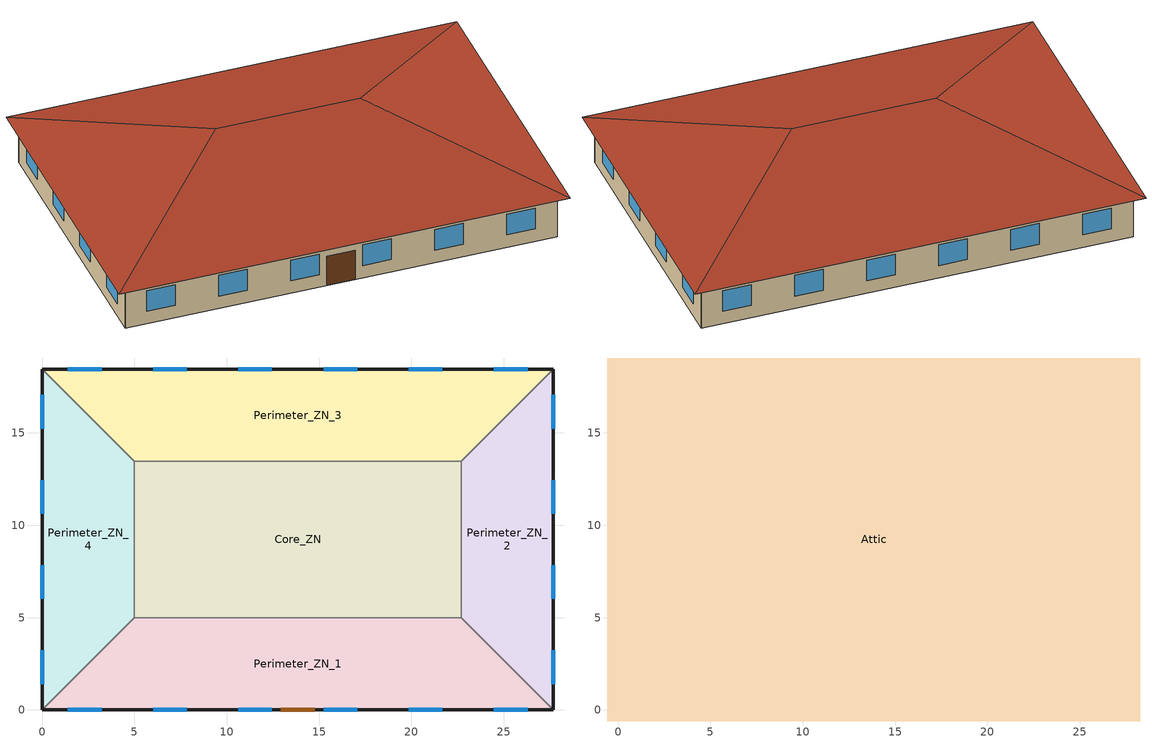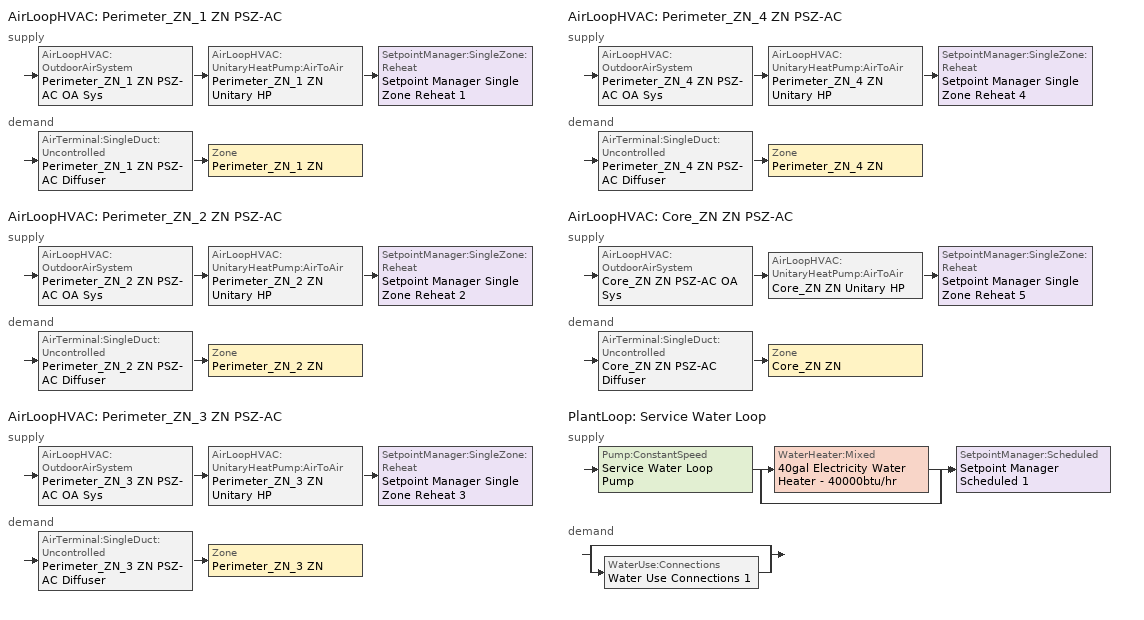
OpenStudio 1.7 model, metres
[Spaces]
Perimeter_ZN_1
 floor ground: 22.69,5 27.69,0 0,0 5,5 z0
 wall outside: 0,0 27.69,0 z0:3.05
 wall to Perimeter_ZN_4: 5,5 0,0 z0:3.05
 wall to Core_ZN: 22.69,5 5,5 z0:3.05
 wall to Perimeter_ZN_2: 27.69,0 22.69,5 z0:3.05
 window: 1.39,0 3.22,0 / 19.85,0 21.68,0 / 15.24,0 17.07,0 / 6.01,0 7.84,0 / 10.62,0 12.45,0 / 24.47,0 26.3,0 z0.9:2.42
 door: 12.93,0 14.76,0 z0:2.13
Perimeter_ZN_2
 floor ground: 27.69,18.46 27.69,0 22.69,5 22.69,13.46 z0
 wall outside: 27.69,0 27.69,18.46 z0:3.05
 wall to Perimeter_ZN_3: 27.69,18.46 22.69,13.46 z0:3.05
 wall to Core_ZN: 22.69,13.46 22.69,5 z0:3.05
 window: 27.69,1.39 27.69,3.22 / 27.69,10.62 27.69,12.45 / 27.69,15.24 27.69,17.07 / 27.69,6.01 27.69,7.84 z0.9:2.42
Perimeter_ZN_3
 floor ground: 27.69,18.46 22.69,13.46 5,13.46 0,18.46 z0
 wall outside: 27.69,18.46 0,18.46 z0:3.05
 wall to Core_ZN: 5,13.46 22.69,13.46 z0:3.05
 wall to Perimeter_ZN_4: 0,18.46 5,13.46 z0:3.05
 window: 21.68,18.46 19.85,18.46 / 7.84,18.46 6.01,18.46 / 17.07,18.46 15.24,18.46 / 12.45,18.46 10.62,18.46 / 26.3,18.46 24.47,18.46 / 3.22,18.46 1.39,18.46 z0.9:2.42
Perimeter_ZN_4
 floor ground: 0,18.46 5,13.46 5,5 0,0 z0
 wall outside: 0,18.46 0,0 z0:3.05
 wall to Core_ZN: 5,5 5,13.46 z0:3.05
 window: 0,3.22 0,1.39 / 0,12.45 0,10.62 / 0,7.84 0,6.01 / 0,17.07 0,15.24 z0.9:2.42
Core_ZN
 floor ground: 22.69,13.46 22.69,5 5,5 5,13.46 z0
Attic
 floor outside: 28.29,19.06 27.69,18.46 0,18.46 -0.6,19.06 z3.05; -0.6,19.06 0,18.46 0,0 -0.6,-0.6 z3.05; 28.29,19.06 28.29,-0.6 27.69,0 27.69,18.46 z3.05; 27.69,0 28.29,-0.6 -0.6,-0.6 0,0 z3.05
 floor to Perimeter_ZN_4: 0,18.46 5,13.46 5,5 0,0 z3.05
 floor to Perimeter_ZN_1: 22.69,5 27.69,0 0,0 5,5 z3.05
 floor to Perimeter_ZN_2: 27.69,18.46 27.69,0 22.69,5 22.69,13.46 z3.05
 floor to Core_ZN: 22.69,13.46 22.69,5 5,5 5,13.46 z3.05
 floor to Perimeter_ZN_3: 27.69,18.46 22.69,13.46 5,13.46 0,18.46 z3.05
 roof outside: 18.46,9.23,6.33 28.29,-0.6,3.05 28.29,19.06,3.05; 18.46,9.23,6.33 28.29,19.06,3.05 -0.6,19.06,3.05 9.23,9.23,6.33; 9.23,9.23,6.33 -0.6,-0.6,3.05 28.29,-0.6,3.05 18.46,9.23,6.33; 9.23,9.23,6.33 -0.6,19.06,3.05 -0.6,-0.6,3.05
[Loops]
AirLoopHVAC 'Perimeter_ZN_1 ZN PSZ-AC'
 supply: AirLoopHVAC:OutdoorAirSystem 'Perimeter_ZN_1 ZN PSZ-AC OA Sys' > AirLoopHVAC:UnitaryHeatPump:AirToAir 'Perimeter_ZN_1 ZN Unitary HP' > SetpointManager:SingleZone:Reheat 'Setpoint Manager Single Zone Reheat 1'
 demand: AirTerminal:SingleDuct:Uncontrolled 'Perimeter_ZN_1 ZN PSZ-AC Diffuser' > Zone 'Perimeter_ZN_1 ZN'
AirLoopHVAC 'Perimeter_ZN_2 ZN PSZ-AC'
 supply: AirLoopHVAC:OutdoorAirSystem 'Perimeter_ZN_2 ZN PSZ-AC OA Sys' > AirLoopHVAC:UnitaryHeatPump:AirToAir 'Perimeter_ZN_2 ZN Unitary HP' > SetpointManager:SingleZone:Reheat 'Setpoint Manager Single Zone Reheat 2'
 demand: AirTerminal:SingleDuct:Uncontrolled 'Perimeter_ZN_2 ZN PSZ-AC Diffuser' > Zone 'Perimeter_ZN_2 ZN'
AirLoopHVAC 'Perimeter_ZN_3 ZN PSZ-AC'
 supply: AirLoopHVAC:OutdoorAirSystem 'Perimeter_ZN_3 ZN PSZ-AC OA Sys' > AirLoopHVAC:UnitaryHeatPump:AirToAir 'Perimeter_ZN_3 ZN Unitary HP' > SetpointManager:SingleZone:Reheat 'Setpoint Manager Single Zone Reheat 3'
 demand: AirTerminal:SingleDuct:Uncontrolled 'Perimeter_ZN_3 ZN PSZ-AC Diffuser' > Zone 'Perimeter_ZN_3 ZN'
AirLoopHVAC 'Perimeter_ZN_4 ZN PSZ-AC'
 supply: AirLoopHVAC:OutdoorAirSystem 'Perimeter_ZN_4 ZN PSZ-AC OA Sys' > AirLoopHVAC:UnitaryHeatPump:AirToAir 'Perimeter_ZN_4 ZN Unitary HP' > SetpointManager:SingleZone:Reheat 'Setpoint Manager Single Zone Reheat 4'
 demand: AirTerminal:SingleDuct:Uncontrolled 'Perimeter_ZN_4 ZN PSZ-AC Diffuser' > Zone 'Perimeter_ZN_4 ZN'
AirLoopHVAC 'Core_ZN ZN PSZ-AC'
 supply: AirLoopHVAC:OutdoorAirSystem 'Core_ZN ZN PSZ-AC OA Sys' > AirLoopHVAC:UnitaryHeatPump:AirToAir 'Core_ZN ZN Unitary HP' > SetpointManager:SingleZone:Reheat 'Setpoint Manager Single Zone Reheat 5'
 demand: AirTerminal:SingleDuct:Uncontrolled 'Core_ZN ZN PSZ-AC Diffuser' > Zone 'Core_ZN ZN'
PlantLoop 'Service Water Loop'
 supply: Pump:ConstantSpeed 'Service Water Loop Pump' > split
  | WaterHeater:Mixed '40gal Electricity Water Heater - 40000btu/hr'
  | bypass
  join > SetpointManager:Scheduled 'Setpoint Manager Scheduled 1'
 demand: split
  | bypass
  | WaterUse:Connections 'Water Use Connections 1'
[Site]
Houston Bush Intercontinental_TX_USA: Latitude {deg}=30; Longitude {deg}=-95.37; Time Zone {hr}=-6; Elevation {m}=29; Terrain=City
[Building]
Small Office: North Axis {deg}=0; Default Construction Set=90.1-2010 - SmOffice - ASHRAE 169-2006-2A
[Site:GroundTemperature:BuildingSurface]
19.527, 19.502, 19.536, 19.598, 20.002, 21.64, 22.225, 22.375, 21.449, 20.121, 19.802, 19.633
[Site:WaterMainsTemperature]
Calculation Method=Correlation; Annual Average Outdoor Air Temperature {C}=20.3167; Maximum Difference In Monthly Average Outdoor Air Temperatures {deltaC}=17.8
[SizingPeriod:DesignDay] Barometric Pressure {Pa}=100977; Sky Clearness=0; Rain Indicator=0; Snow Indicator=0; Day of Month=21; Daylight Saving Time Indicator=0; Humidity Indicating Type=Wetbulb; Dry-Bulb Temperature Range Modifier Type=DefaultMultipliers
Name | Maximum Dry-Bulb Temperature {C} | Daily Dry-Bulb Temperature Range {deltaC} | Humidity Indicating Conditions at Maximum Dry-Bulb {BasedOnField A3} | Wind Speed {m/s} | Wind Direction {deg} | Month | Day Type | Solar Model Indicator | ASHRAE Taub | ASHRAE Taud
Houston Bush Intercontinental Ann Clg .4% Condns WB=>MDB | 31.7 | 10.1 | 26.7 | 3.5 | 170 | 7 | SummerDesignDay | ASHRAETau | 0.499 | 1.97
Houston Bush Intercontinental Ann Htg 99.6% Condns DB | -1.6 | 0 | -1.6 | 2.8 | 0 | 1 | WinterDesignDay | ASHRAEClearSky
Houston Bush Intercontinental Ann Clg .4% Condns DB=>MWB | 36 | 10.1 | 24.8 | 3.5 | 170 | 7 | SummerDesignDay | ASHRAETau | 0.499 | 1.97
[DefaultConstructionSet]
90.1-2010 - SmOffice - ASHRAE 169-2006-2A: Default Exterior Surface Constructions=Default Surface Constructions 1; Default Interior Surface Constructions=Default Surface Constructions 2; Default Ground Contact Surface Constructions=Default Surface Constructions 3; Default Exterior SubSurface Constructions=Default Sub Surface Constructions 1; Default Interior SubSurface Constructions=Default Sub Surface Constructions 2; Interior Partition Construction=Interior Partition
[DefaultSurfaceConstructions]
Name | Floor Construction | Wall Construction | Roof Ceiling Construction
Default Surface Constructions 1 | ExtSlabCarpet 4in ClimateZone 1-8 | ASHRAE 90.1-2010 ExtWall WoodFrame ClimateZone 1-4 | ASHRAE 90.1-2010 ExtRoof IEAD ClimateZone 2-8
Default Surface Constructions 2 | Interior Floor | Interior Wall | Interior Ceiling
Default Surface Constructions 3 | ExtSlabCarpet 4in ClimateZone 1-8 | ExtSlabCarpet 4in ClimateZone 1-8
[Construction]
ExtSlabCarpet 4in ClimateZone 1-8: MAT-CC05 4 HW CONCRETE, CP02 CARPET PAD
ASHRAE 90.1-2010 ExtWall WoodFrame ClimateZone 1-4: Wood Siding, Wood Frame Wall Insulation R-9.42 IP, 1/2IN Gypsum
ASHRAE 90.1-2010 ExtRoof IEAD ClimateZone 2-8: Roof Membrane, IEAD Roof Insulation R-19.72 IP, Metal Decking
Interior Floor: F16 Acoustic tile, F05 Ceiling air space resistance, M11 100mm lightweight concrete
Interior Wall: G01a 19mm gypsum board, F04 Wall air space resistance, G01a 19mm gypsum board
Interior Ceiling: M11 100mm lightweight concrete, F05 Ceiling air space resistance, F16 Acoustic tile
ASHRAE 90.1-2010 ExtWindow Metal ClimateZone 2: Fixed Window 4.26/0.25/0.16
Exterior Door: F08 Metal surface, I01 25mm insulation board
Interior Window: Clear 3mm
Interior Door; Interior Partition: G05 25mm wood
[Material] Thermal Absorptance=0.9
Name | Roughness | Thickness {m} | Conductivity {W/m-K} | Density {kg/m3} | Specific Heat {J/kg-K} | Solar Absorptance | Visible Absorptance
MAT-CC05 4 HW CONCRETE | Rough | 0.1016 | 1.311 | 2240 | 836.8 | 0.85 | 0.85
Wood Siding | MediumSmooth | 0.01 | 0.11 | 544.62 | 1210 | 0.78 | 0.78
Wood Frame Wall Insulation R-9.42 IP | MediumRough | 0.0812806 | 0.049 | 265 | 836.8 | 0.7 | 0.7
1/2IN Gypsum | Smooth | 0.0127 | 0.16 | 784.9 | 830 | 0.4 | 0.4
Roof Membrane | VeryRough | 0.0095 | 0.16 | 1121.29 | 1460 | 0.7 | 0.7
IEAD Roof Insulation R-19.72 IP | MediumRough | 0.170137 | 0.049 | 265 | 836.8 | 0.7 | 0.7
Metal Decking | MediumSmooth | 0.0015 | 45.006 | 7680 | 418.4 | 0.6 | 0.6
F16 Acoustic tile | MediumSmooth | 0.0191 | 0.06 | 368 | 590 | 0.3 | 0.3
M11 100mm lightweight concrete | MediumRough | 0.1016 | 0.53 | 1280 | 840 | 0.5 | 0.5
G01a 19mm gypsum board | MediumSmooth | 0.019 | 0.16 | 800 | 1090 | 0.4 | 0.4
F08 Metal surface | Smooth | 0.0008 | 45.28 | 7824 | 500 | 0.7 | 0.7
I01 25mm insulation board | MediumRough | 0.0254 | 0.03 | 43 | 1210 | 0.6 | 0.6
G05 25mm wood | MediumSmooth | 0.0254 | 0.15 | 608 | 1630 | 0.5 | 0.5
[Material:NoMass]
CP02 CARPET PAD: Roughness=Smooth; Thermal Resistance {m2-K/W}=0.1; Thermal Absorptance=0.9; Solar Absorptance=0.8; Visible Absorptance=0.8
[Material:AirGap]
Name | Thermal Resistance {m2-K/W}
F05 Ceiling air space resistance | 0.18
F04 Wall air space resistance | 0.15
[DefaultSubSurfaceConstructions]
Name | Fixed Window Construction | Operable Window Construction | Door Construction | Skylight Construction | Tubular Daylight Dome Construction | Tubular Daylight Diffuser Construction
Default Sub Surface Constructions 1 | ASHRAE 90.1-2010 ExtWindow Metal ClimateZone 2 | ASHRAE 90.1-2010 ExtWindow Metal ClimateZone 2 | Exterior Door | ASHRAE 90.1-2010 ExtWindow Metal ClimateZone 2 | Interior Window | Interior Window
Default Sub Surface Constructions 2 | Interior Window | Interior Window | Interior Door
[WindowMaterial:SimpleGlazingSystem]
Fixed Window 4.26/0.25/0.16: U-Factor {W/m2-K}=4.2587; Solar Heat Gain Coefficient=0.25; Visible Transmittance=0.16
[WindowMaterial:Glazing]
Clear 3mm: Optical Data Type=SpectralAverage; Thickness {m}=0.003; Solar Transmittance at Normal Incidence=0.837; Front Side Solar Reflectance at Normal Incidence=0.075; Back Side Solar Reflectance at Normal Incidence=0; Visible Transmittance at Normal Incidence=0.898; Front Side Visible Reflectance at Normal Incidence=0.081; Back Side Visible Reflectance at Normal Incidence=0; Infrared Transmittance at Normal Incidence=0; Front Side Infrared Hemispherical Emissivity=0.84; Back Side Infrared Hemispherical Emissivity=0.84; Conductivity {W/m-K}=0.9; Dirt Correction Factor for Solar and Visible Transmittance=1; Solar Diffusing=No
[Space]
Name | Space Type | Thermal Zone | Part of Total Floor Area
Perimeter_ZN_1 | 90.1-2010 - Office - WholeBuilding - Sm Office | Perimeter_ZN_1 ZN | Yes
Attic | 90.1-2010 - Office - Attic | Attic ZN | No
Perimeter_ZN_2 | 90.1-2010 - Office - WholeBuilding - Sm Office | Perimeter_ZN_2 ZN | Yes
Perimeter_ZN_3 | 90.1-2010 - Office - WholeBuilding - Sm Office | Perimeter_ZN_3 ZN | Yes
Perimeter_ZN_4 | 90.1-2010 - Office - WholeBuilding - Sm Office | Perimeter_ZN_4 ZN | Yes
Core_ZN | 90.1-2010 - Office - WholeBuilding - Sm Office | Core_ZN ZN | Yes
[SpaceType] Standards Building Type=Office
Name | Default Schedule Set | Standards Space Type | Design Specification Outdoor Air Object
90.1-2010 - Office - Attic | 90.1-2010 - Office - Attic Schedule Set | Attic
90.1-2010 - Office - WholeBuilding - Sm Office | 90.1-2010 - Office - WholeBuilding - Sm Office Schedule Set | WholeBuilding - Sm Office | 90.1-2010 - Office - WholeBuilding - Sm Office Ventilation
[DefaultScheduleSet] Infiltration Schedule=OfficeMedium INFIL_SCH_PNNL
Name | Number of People Schedule | People Activity Level Schedule | Lighting Schedule | Electric Equipment Schedule
90.1-2010 - Office - Attic Schedule Set
90.1-2010 - Office - WholeBuilding - Sm Office Schedule Set | OfficeSmall BLDG_OCC_SCH | OfficeSmall ACTIVITY_SCH | OfficeSmall BLDG_LIGHT_SCH | OfficeSmall BLDG_EQUIP_SCH
[SpaceInfiltration:DesignFlowRate] Design Flow Rate Calculation Method=Flow/ExteriorArea; Flow per Exterior Surface Area {m3/s-m2}=0.00056896; Constant Term Coefficient=0; Temperature Term Coefficient=0; Velocity Term Coefficient=0.224; Velocity Squared Term Coefficient=0
Name | Space or SpaceType
90.1-2010 - Office - Attic Infiltration | 90.1-2010 - Office - Attic
90.1-2010 - Office - WholeBuilding - Sm Office Infiltration | 90.1-2010 - Office - WholeBuilding - Sm Office
[ThermostatSetpoint:DualSetpoint]
Name | Heating Setpoint Temperature Schedule | Cooling Setpoint Temperature Schedule
90.1-2010 - Office - Attic Thermostat
90.1-2010 - Office - WholeBuilding - Sm Office Thermostat | OfficeSmall HTGSETP_SCH_NO_OPTIMUM | OfficeSmall CLGSETP_SCH_NO_OPTIMUM
[Lights:Definition]
90.1-2010 - Office - WholeBuilding - Sm Office Lights Definition: Design Level Calculation Method=Watts/Area; Watts per Space Floor Area {W/m2}=9.68752
[Lights]
90.1-2010 - Office - WholeBuilding - Sm Office Lights: Lights Definition=90.1-2010 - Office - WholeBuilding - Sm Office Lights Definition; Space or SpaceType=90.1-2010 - Office - WholeBuilding - Sm Office
[DesignSpecification:OutdoorAir]
90.1-2010 - Office - WholeBuilding - Sm Office Ventilation: Outdoor Air Method=Sum; Outdoor Air Flow per Person {m3/s-person}=0.00235974; Outdoor Air Flow per Floor Area {m3/s-m2}=0.0003048
[People:Definition]
90.1-2010 - Office - WholeBuilding - Sm Office People Definition: Number of People Calculation Method=People/Area; People per Space Floor Area {person/m2}=0; Fraction Radiant=0.3
[People]
90.1-2010 - Office - WholeBuilding - Sm Office People: People Definition=90.1-2010 - Office - WholeBuilding - Sm Office People Definition; Space or SpaceType=90.1-2010 - Office - WholeBuilding - Sm Office
[ElectricEquipment:Definition]
90.1-2010 - Office - WholeBuilding - Sm Office Electric Equipment Definition: Design Level Calculation Method=Watts/Area; Watts per Space Floor Area {W/m2}=6.78126
[ElectricEquipment]
90.1-2010 - Office - WholeBuilding - Sm Office Electric Equipment: Electric Equipment Definition=90.1-2010 - Office - WholeBuilding - Sm Office Electric Equipment Definition; Space or SpaceType=90.1-2010 - Office - WholeBuilding - Sm Office
[ThermalZone] Use Ideal Air Loads=No
Name | Thermostat
Perimeter_ZN_2 ZN; Core_ZN ZN; Perimeter_ZN_1 ZN; Perimeter_ZN_3 ZN; Perimeter_ZN_4 ZN | 90.1-2010 - Office - WholeBuilding - Sm Office Thermostat
Attic ZN | 90.1-2010 - Office - Attic Thermostat
[Sizing:Zone] Zone Cooling Design Supply Air Temperature {C}=14; Zone Heating Design Supply Air Temperature {C}=40; Zone Cooling Design Supply Air Humidity Ratio {kg-H2O/kg-air}=0.0085; Zone Heating Design Supply Air Humidity Ratio {kg-H2O/kg-air}=0.008; Cooling Design Air Flow Method=DesignDay; Heating Design Air Flow Method=DesignDay
Perimeter_ZN_2 ZN; Core_ZN ZN; Perimeter_ZN_1 ZN; Perimeter_ZN_3 ZN; Perimeter_ZN_4 ZN; Attic ZN
[Zone equipment]
Perimeter_ZN_2 ZN: Perimeter_ZN_2 ZN PSZ-AC Diffuser
Core_ZN ZN: Core_ZN ZN PSZ-AC Diffuser
Perimeter_ZN_1 ZN: Perimeter_ZN_1 ZN PSZ-AC Diffuser
Perimeter_ZN_3 ZN: Perimeter_ZN_3 ZN PSZ-AC Diffuser
Perimeter_ZN_4 ZN: Perimeter_ZN_4 ZN PSZ-AC Diffuser
[AirLoopHVAC] Design Supply Air Flow Rate {m3/s}=AutoSize
Perimeter_ZN_1 ZN PSZ-AC; Perimeter_ZN_2 ZN PSZ-AC; Perimeter_ZN_3 ZN PSZ-AC; Perimeter_ZN_4 ZN PSZ-AC; Core_ZN ZN PSZ-AC
[AvailabilityManager:Scheduled] Schedule=OfficeSmall HVACOperationSchd
Availability Manager Scheduled 1; Availability Manager Scheduled 2; Availability Manager Scheduled 3; Availability Manager Scheduled 4; Availability Manager Scheduled 5
[AvailabilityManager:NightCycle] Control Type=CycleOnAny
Availability Manager Night Cycle 1; Availability Manager Night Cycle 2; Availability Manager Night Cycle 3; Availability Manager Night Cycle 4; Availability Manager Night Cycle 5
[Sizing:System] Type of Load to Size On=Sensible; Design Outdoor Air Flow Rate {m3/s}=Autosize; Minimum System Air Flow Ratio=1; Preheat Design Temperature {C}=7; Preheat Design Humidity Ratio {kg-H2O/kg-Air}=0.008; Precool Design Temperature {C}=12.8; Precool Design Humidity Ratio {kg-H2O/kg-Air}=0.008; Central Cooling Design Supply Air Temperature {C}=12.8; Central Heating Design Supply Air Temperature {C}=40; Sizing Option=Coincident; 100% Outdoor Air in Cooling=No; 100% Outdoor Air in Heating=No; Central Cooling Design Supply Air Humidity Ratio {kg-H2O/kg-Air}=0.0085; Central Heating Design Supply Air Humidity Ratio {kg-H2O/kg-Air}=0.008; Cooling Design Air Flow Method=DesignDay; Cooling Design Air Flow Rate {m3/s}=0; Heating Design Air Flow Method=DesignDay; Heating Design Air Flow Rate {m3/s}=0; System Outdoor Air Method=ZoneSum
Perimeter_ZN_1 ZN PSZ-AC; Perimeter_ZN_2 ZN PSZ-AC; Perimeter_ZN_3 ZN PSZ-AC; Perimeter_ZN_4 ZN PSZ-AC; Core_ZN ZN PSZ-AC
[SetpointManager:SingleZone:Reheat] Minimum Supply Air Temperature {C}=12.7778; Maximum Supply Air Temperature {C}=40
Name | Control Zone
Setpoint Manager Single Zone Reheat 1 | Perimeter_ZN_1 ZN
Setpoint Manager Single Zone Reheat 2 | Perimeter_ZN_2 ZN
Setpoint Manager Single Zone Reheat 3 | Perimeter_ZN_3 ZN
Setpoint Manager Single Zone Reheat 4 | Perimeter_ZN_4 ZN
Setpoint Manager Single Zone Reheat 5 | Core_ZN ZN
[Fan:OnOff] Availability Schedule=OfficeSmall HVACOperationSchd; Fan Efficiency=0.55575; Pressure Rise {Pa}=622.722; Maximum Flow Rate {m3/s}=autosize; Motor Efficiency=0.855; Motor In Airstream Fraction=1
Name | Fan Power Ratio Function of Speed Ratio Curve | Fan Efficiency Ratio Function of Speed Ratio Curve
Perimeter_ZN_1 ZN PSZ-AC Fan | Fan On Off Power Curve | Fan On Off Efficiency Curve
Perimeter_ZN_2 ZN PSZ-AC Fan | Fan On Off Power Curve 1 | Fan On Off Efficiency Curve 1
Perimeter_ZN_3 ZN PSZ-AC Fan | Fan On Off Power Curve 2 | Fan On Off Efficiency Curve 2
Perimeter_ZN_4 ZN PSZ-AC Fan | Fan On Off Power Curve 3 | Fan On Off Efficiency Curve 3
Core_ZN ZN PSZ-AC Fan | Fan On Off Power Curve 4 | Fan On Off Efficiency Curve 4
[Coil:Heating:DX:SingleSpeed] Availability Schedule=Always On Discrete; Rated Total Heating Capacity {W}=Autosize; Rated COP {W/W}=3.3; Rated Air Flow Rate {m3/s}=Autosize; Minimum Outdoor Dry-Bulb Temperature for Compressor Operation {C}=-12.2; Maximum Outdoor Dry-Bulb Temperature for Defrost Operation {C}=1.67; Crankcase Heater Capacity {W}=50; Maximum Outdoor Dry-Bulb Temperature for Crankcase Heater Operation {C}=4.4; Defrost Strategy=ReverseCycle; Defrost Control=OnDemand; Defrost Time Period Fraction=0.166667; Resistive Defrost Heater Capacity {W}=2000
Name | Total Heating Capacity Function of Temperature Curve | Total Heating Capacity Function of Flow Fraction Curve | Energy Input Ratio Function of Temperature Curve | Energy Input Ratio Function of Flow Fraction Curve | Part Load Fraction Correlation Curve | Defrost Energy Input Ratio Function of Temperature Curve
Perimeter_ZN_1 ZN PSZ-AC HP Htg Coil | Curve Cubic 1 | Curve Cubic 2 | Curve Cubic 3 | Curve Quadratic 1 | Curve Quadratic 2 | Curve Biquadratic 1
Perimeter_ZN_2 ZN PSZ-AC HP Htg Coil | Curve Cubic 4 | Curve Cubic 5 | Curve Cubic 6 | Curve Quadratic 6 | Curve Quadratic 7 | Curve Biquadratic 4
Perimeter_ZN_3 ZN PSZ-AC HP Htg Coil | Curve Cubic 7 | Curve Cubic 8 | Curve Cubic 9 | Curve Quadratic 11 | Curve Quadratic 12 | Curve Biquadratic 7
Perimeter_ZN_4 ZN PSZ-AC HP Htg Coil | Curve Cubic 10 | Curve Cubic 11 | Curve Cubic 12 | Curve Quadratic 16 | Curve Quadratic 17 | Curve Biquadratic 10
Core_ZN ZN PSZ-AC HP Htg Coil | Curve Cubic 13 | Curve Cubic 14 | Curve Cubic 15 | Curve Quadratic 21 | Curve Quadratic 22 | Curve Biquadratic 13
[Coil:Heating:Gas] Availability Schedule=Always On Discrete; Gas Burner Efficiency=0.8; Nominal Capacity {W}=AutoSize; Parasitic Electric Load {W}=0; Parasitic Gas Load {W}=0
Perimeter_ZN_1 ZN PSZ-AC Gas Backup Htg Coil; Perimeter_ZN_2 ZN PSZ-AC Gas Backup Htg Coil; Perimeter_ZN_3 ZN PSZ-AC Gas Backup Htg Coil; Perimeter_ZN_4 ZN PSZ-AC Gas Backup Htg Coil; Core_ZN ZN PSZ-AC Gas Backup Htg Coil
[Coil:Cooling:DX:SingleSpeed] Availability Schedule=Always On Discrete; Rated Total Cooling Capacity {W}=autosize; Rated Sensible Heat Ratio=autosize; Rated COP {W/W}=3.91157; Rated Air Flow Rate {m3/s}=autosize; Rated Evaporator Fan Power Per Volume Flow Rate {W/(m3/s)}=773.3; Condenser Type=AirCooled; Evaporative Condenser Effectiveness=0; Evaporative Condenser Air Flow Rate {m3/s}=Autosize; Evaporative Condenser Pump Rated Power Consumption {W}=Autosize; Crankcase Heater Capacity {W}=0; Maximum Outdoor Dry-Bulb Temperature for Crankcase Heater Operation {C}=0; Basin Heater Capacity {W/K}=0; Basin Heater Setpoint Temperature {C}=10
Name | Total Cooling Capacity Function of Temperature Curve | Total Cooling Capacity Function of Flow Fraction Curve | Energy Input Ratio Function of Temperature Curve | Energy Input Ratio Function of Flow Fraction Curve | Part Load Fraction Correlation Curve
Perimeter_ZN_1 ZN PSZ-AC 1spd DX HP Clg Coil 17kBtu/hr 13SEER | HPACCoolCapFT 1 | HPACCoolCapFFF 1 | HPACCOOLEIRFT 1 | HPACCOOLEIRFFF 1 | HPACCOOLPLFFPLR 1
Perimeter_ZN_2 ZN PSZ-AC 1spd DX HP Clg Coil 14kBtu/hr 13SEER | HPACCoolCapFT 2 | HPACCoolCapFFF 2 | HPACCOOLEIRFT 2 | HPACCOOLEIRFFF 2 | HPACCOOLPLFFPLR 2
Perimeter_ZN_3 ZN PSZ-AC 1spd DX HP Clg Coil 17kBtu/hr 13SEER | HPACCoolCapFT 3 | HPACCoolCapFFF 3 | HPACCOOLEIRFT 3 | HPACCOOLEIRFFF 3 | HPACCOOLPLFFPLR 3
Perimeter_ZN_4 ZN PSZ-AC 1spd DX HP Clg Coil 15kBtu/hr 13SEER | HPACCoolCapFT 4 | HPACCoolCapFFF 4 | HPACCOOLEIRFT 4 | HPACCOOLEIRFFF 4 | HPACCOOLPLFFPLR 4
Core_ZN ZN PSZ-AC 1spd DX HP Clg Coil 17kBtu/hr 13SEER | HPACCoolCapFT | HPACCoolCapFFF | HPACCOOLEIRFT | HPACCOOLEIRFFF | HPACCOOLPLFFPLR
[Controller:OutdoorAir] Minimum Outdoor Air Flow Rate {m3/s}=Autosize; Maximum Outdoor Air Flow Rate {m3/s}=Autosize; Economizer Control Type=NoEconomizer; Economizer Control Action Type=ModulateFlow; Economizer Maximum Limit Dry-Bulb Temperature {C}=28; Economizer Maximum Limit Enthalpy {J/kg}=64000; Economizer Minimum Limit Dry-Bulb Temperature {C}=-100; Lockout Type=NoLockout; Minimum Limit Type=FixedMinimum; Minimum Outdoor Air Schedule=OfficeSmall MinOA_MotorizedDamper_Sched; High Humidity Control=No; Heat Recovery Bypass Control Type=BypassWhenWithinEconomizerLimits
Name | Controller Mechanical Ventilation
Controller Outdoor Air 1 | Controller Mechanical Ventilation 1
Controller Outdoor Air 2 | Controller Mechanical Ventilation 2
Controller Outdoor Air 3 | Controller Mechanical Ventilation 3
Controller Outdoor Air 4 | Controller Mechanical Ventilation 4
Controller Outdoor Air 5 | Controller Mechanical Ventilation 5
[Controller:MechanicalVentilation] Availability Schedule=Always On Discrete; System Outdoor Air Method=ZoneSum
Controller Mechanical Ventilation 1; Controller Mechanical Ventilation 2; Controller Mechanical Ventilation 3; Controller Mechanical Ventilation 4; Controller Mechanical Ventilation 5
[AirLoopHVAC:OutdoorAirSystem]
Name | Controller
Perimeter_ZN_1 ZN PSZ-AC OA Sys | Controller Outdoor Air 1
Perimeter_ZN_2 ZN PSZ-AC OA Sys | Controller Outdoor Air 2
Perimeter_ZN_3 ZN PSZ-AC OA Sys | Controller Outdoor Air 3
Perimeter_ZN_4 ZN PSZ-AC OA Sys | Controller Outdoor Air 4
Core_ZN ZN PSZ-AC OA Sys | Controller Outdoor Air 5
[AirLoopHVAC:UnitaryHeatPump:AirToAir] Availability Schedule=Always On Discrete; Supply Air Flow Rate During Cooling Operation {m3/s}=Autosize; Supply Air Flow Rate During Heating Operation {m3/s}=Autosize; Maximum Supply Air Temperature from Supplemental Heater {C}=Autosize; Maximum Outdoor Dry-Bulb Temperature for Supplemental Heater Operation {C}=4.44444; Fan Placement=BlowThrough; Supply Air Fan Operating Mode Schedule=OfficeSmall HVACOperationSchd
Name | Controlling Zone or Thermostat Location | Supply Air Fan | Heating Coil | Cooling Coil | Supplemental Heating Coil
Perimeter_ZN_1 ZN Unitary HP | Perimeter_ZN_1 ZN | Perimeter_ZN_1 ZN PSZ-AC Fan | Perimeter_ZN_1 ZN PSZ-AC HP Htg Coil | Perimeter_ZN_1 ZN PSZ-AC 1spd DX HP Clg Coil 17kBtu/hr 13SEER | Perimeter_ZN_1 ZN PSZ-AC Gas Backup Htg Coil
Perimeter_ZN_2 ZN Unitary HP | Perimeter_ZN_2 ZN | Perimeter_ZN_2 ZN PSZ-AC Fan | Perimeter_ZN_2 ZN PSZ-AC HP Htg Coil | Perimeter_ZN_2 ZN PSZ-AC 1spd DX HP Clg Coil 14kBtu/hr 13SEER | Perimeter_ZN_2 ZN PSZ-AC Gas Backup Htg Coil
Perimeter_ZN_3 ZN Unitary HP | Perimeter_ZN_3 ZN | Perimeter_ZN_3 ZN PSZ-AC Fan | Perimeter_ZN_3 ZN PSZ-AC HP Htg Coil | Perimeter_ZN_3 ZN PSZ-AC 1spd DX HP Clg Coil 17kBtu/hr 13SEER | Perimeter_ZN_3 ZN PSZ-AC Gas Backup Htg Coil
Perimeter_ZN_4 ZN Unitary HP | Perimeter_ZN_4 ZN | Perimeter_ZN_4 ZN PSZ-AC Fan | Perimeter_ZN_4 ZN PSZ-AC HP Htg Coil | Perimeter_ZN_4 ZN PSZ-AC 1spd DX HP Clg Coil 15kBtu/hr 13SEER | Perimeter_ZN_4 ZN PSZ-AC Gas Backup Htg Coil
Core_ZN ZN Unitary HP | Core_ZN ZN | Core_ZN ZN PSZ-AC Fan | Core_ZN ZN PSZ-AC HP Htg Coil | Core_ZN ZN PSZ-AC 1spd DX HP Clg Coil 17kBtu/hr 13SEER | Core_ZN ZN PSZ-AC Gas Backup Htg Coil
[AirTerminal:SingleDuct:Uncontrolled] Availability Schedule=Always On Discrete; Maximum Air Flow Rate {m3/s}=AutoSize
Perimeter_ZN_1 ZN PSZ-AC Diffuser; Perimeter_ZN_2 ZN PSZ-AC Diffuser; Perimeter_ZN_3 ZN PSZ-AC Diffuser; Perimeter_ZN_4 ZN PSZ-AC Diffuser; Core_ZN ZN PSZ-AC Diffuser
[PlantLoop]
Service Water Loop: Plant Loop Volume {m3}=Autocalculate
[Sizing:Plant]
Service Water Loop: Loop Type=Heating; Design Loop Exit Temperature {C}=60; Loop Design Temperature Difference {deltaC}=5
[SetpointManager:Scheduled]
Setpoint Manager Scheduled 1: Control Variable=Temperature; Schedule=Hot Water Loop Temp - 140F
[Pump:ConstantSpeed]
Service Water Loop Pump: Rated Flow Rate {m3/s}=autosize; Rated Pump Head {Pa}=0.001; Rated Power Consumption {W}=autosize; Motor Efficiency=0.3; Fraction of Motor Inefficiencies to Fluid Stream=0; Pump Control Type=Intermittent
[WaterHeater:Mixed]
40gal Electricity Water Heater - 40000btu/hr: Tank Volume {m3}=0.151416; Setpoint Temperature Schedule=Hot Water Loop Temp - 140F; Deadband Temperature Difference {deltaC}=2; Maximum Temperature Limit {C}=82.2222; Heater Control Type=Cycle; Heater Maximum Capacity {W}=11722.8; Heater Fuel Type=Electricity; Heater Thermal Efficiency=1; Off Cycle Parasitic Fuel Consumption Rate {W}=571; Off Cycle Parasitic Fuel Type=Electricity; Off Cycle Parasitic Heat Fraction to Tank=0.8; On Cycle Parasitic Fuel Consumption Rate {W}=571; On Cycle Parasitic Fuel Type=Electricity; Ambient Temperature Indicator=Schedule; Ambient Temperature Schedule=Water Heater Ambient Temp Schedule - 70F; Off Cycle Loss Coefficient to Ambient Temperature {W/K}=1.21; On Cycle Loss Coefficient to Ambient Temperature {W/K}=1.21; Use Side Effectiveness=1; Source Side Effectiveness=1; Use Side Design Flow Rate {m3/s}=autosize; Source Side Design Flow Rate {m3/s}=autosize; Indirect Water Heating Recovery Time {hr}=1.5
[WaterUse:Connections]
Water Use Connections 1: Water Use Equipment Name 1=Water Use Equipment 1
[WaterUse:Equipment:Definition]
Water Use Equipment Definition 1: Peak Flow Rate {m3/s}=4.03777e-06; Target Temperature Schedule=Schedule Ruleset 1
[WaterUse:Equipment]
Water Use Equipment 1: Water Use Equipment Definition=Water Use Equipment Definition 1; Flow Rate Fraction Schedule=OfficeSmall BLDG_SWH_SCH
[Exterior:Lights:Definition]
Name | Design Level {W}
Occ Sensing Exterior Lights Def | 896.07
NonDimming Exterior Lights Def | 40.54
[Exterior:Lights] Control Option=AstronomicalClock
Name | Exterior Lights Definition | Schedule
Occ Sensing Exterior Lights Def | Occ Sensing Exterior Lights Def | Occ Sensing Exterior Lights Sch
NonDimming Exterior Lights Def | NonDimming Exterior Lights Def | NonDimming Exterior Lights Sch
[Schedule:Ruleset]
Name | Default Day Schedule | Summer Design Day Schedule | Winter Design Day Schedule
OfficeMedium INFIL_SCH_PNNL | OfficeMedium INFIL_SCH_PNNL Default | OfficeMedium INFIL_SCH_PNNL Summer Design Day | OfficeMedium INFIL_SCH_PNNL Winter Design Day
OfficeSmall BLDG_LIGHT_SCH | OfficeSmall BLDG_LIGHT_SCH Default | OfficeSmall BLDG_LIGHT_SCH Summer Design Day | OfficeSmall BLDG_LIGHT_SCH Winter Design Day
OfficeSmall BLDG_OCC_SCH | OfficeSmall BLDG_OCC_SCH Default | OfficeSmall BLDG_OCC_SCH Summer Design Day | OfficeSmall BLDG_OCC_SCH Winter Design Day
OfficeSmall ACTIVITY_SCH | OfficeSmall ACTIVITY_SCH Default | OfficeSmall ACTIVITY_SCH Summer Design Day | OfficeSmall ACTIVITY_SCH Winter Design Day
OfficeSmall BLDG_EQUIP_SCH | OfficeSmall BLDG_EQUIP_SCH Default | OfficeSmall BLDG_EQUIP_SCH Summer Design Day | OfficeSmall BLDG_EQUIP_SCH Winter Design Day
OfficeSmall HTGSETP_SCH_NO_OPTIMUM | OfficeSmall HTGSETP_SCH_NO_OPTIMUM Default | OfficeSmall HTGSETP_SCH_NO_OPTIMUM Summer Design Day | OfficeSmall HTGSETP_SCH_NO_OPTIMUM Winter Design Day
OfficeSmall CLGSETP_SCH_NO_OPTIMUM | OfficeSmall CLGSETP_SCH_NO_OPTIMUM Default | OfficeSmall CLGSETP_SCH_NO_OPTIMUM Summer Design Day | OfficeSmall CLGSETP_SCH_NO_OPTIMUM Winter Design Day
OfficeSmall HVACOperationSchd | OfficeSmall HVACOperationSchd Default | OfficeSmall HVACOperationSchd Summer Design Day | OfficeSmall HVACOperationSchd Winter Design Day
OfficeSmall MinOA_MotorizedDamper_Sched | OfficeSmall MinOA_MotorizedDamper_Sched Default | OfficeSmall MinOA_MotorizedDamper_Sched Summer Design Day | OfficeSmall MinOA_MotorizedDamper_Sched Winter Design Day
Hot Water Loop Temp - 140F | Hot Water Loop Temp - 140F Default
Water Heater Ambient Temp Schedule - 70F | Water Heater Ambient Temp Schedule - 70F Default
Schedule Ruleset 1 | Schedule Day 19
OfficeSmall BLDG_SWH_SCH | OfficeSmall BLDG_SWH_SCH Default | OfficeSmall BLDG_SWH_SCH Summer Design Day | OfficeSmall BLDG_SWH_SCH Winter Design Day
Occ Sensing Exterior Lights Sch | Occ Sensing Exterior Lights Default Sch
NonDimming Exterior Lights Sch | NonDimming Exterior Lights Default Sch
[Schedule:Day]
OfficeMedium INFIL_SCH_PNNL Default; OfficeSmall BLDG_LIGHT_SCH Summer Design Day; OfficeSmall BLDG_OCC_SCH Summer Design Day; OfficeSmall BLDG_EQUIP_SCH Summer Design Day: 24, 0, 1
OfficeMedium INFIL_SCH_PNNL Summer Design Day; OfficeMedium INFIL_SCH_PNNL Summer Design Day 1: 6, 0, 1, 22, 0, 0.25, 24, 0, 1
OfficeMedium INFIL_SCH_PNNL Winter Design Day; OfficeMedium INFIL_SCH_PNNL Summer Design Day 2: 6, 0, 1, 18, 0, 0.25, 24, 0, 1
OfficeSmall BLDG_LIGHT_SCH Default; OfficeSmall BLDG_LIGHT_SCH Winter Design Day; OfficeSmall BLDG_OCC_SCH Default; OfficeSmall BLDG_OCC_SCH Winter Design Day; OfficeSmall BLDG_EQUIP_SCH Default; OfficeSmall BLDG_EQUIP_SCH Winter Design Day; OfficeSmall HTGSETP_SCH_NO_OPTIMUM Default; OfficeSmall CLGSETP_SCH_NO_OPTIMUM Default; OfficeSmall HVACOperationSchd Default; OfficeSmall HVACOperationSchd Winter Design Day; OfficeSmall MinOA_MotorizedDamper_Sched Default; OfficeSmall MinOA_MotorizedDamper_Sched Winter Design Day; OfficeSmall BLDG_SWH_SCH Default: 24, 0, 0
OfficeSmall BLDG_LIGHT_SCH Summer Design Day 1: 5, 0, 0.18, 7, 0, 0.23, 8, 0, 0.42, 12, 0, 0.9, 13, 0, 0.8, 17, 0, 0.9, 18, 0, 0.61, 20, 0, 0.42, 22, 0, 0.32, 23, 0, 0.23, 24, 0, 0.18
OfficeSmall BLDG_OCC_SCH Summer Design Day 1: 6, 0, 0, 7, 0, 0.11, 8, 0, 0.21, 12, 0, 1, 13, 0, 0.53, 17, 0, 1, 18, 0, 0.32, 22, 0, 0.11, 23, 0, 0.05, 24, 0, 0
OfficeSmall ACTIVITY_SCH Default; OfficeSmall ACTIVITY_SCH Winter Design Day; OfficeSmall ACTIVITY_SCH Summer Design Day: 24, 0, 120
OfficeSmall BLDG_EQUIP_SCH Summer Design Day 1: 8, 0, 0.5, 12, 0, 1, 13, 0, 0.94, 17, 0, 1, 18, 0, 0.5, 24, 0, 0.2
OfficeSmall HTGSETP_SCH_NO_OPTIMUM Summer Design Day: 24, 0, 15.56
OfficeSmall HTGSETP_SCH_NO_OPTIMUM Summer Design Day 1: 6, 0, 15.56, 19, 0, 21.11, 24, 0, 15.56
OfficeSmall HTGSETP_SCH_NO_OPTIMUM Winter Design Day: 24, 0, 21.11
OfficeSmall CLGSETP_SCH_NO_OPTIMUM Summer Design Day: 24, 0, 23.89
OfficeSmall CLGSETP_SCH_NO_OPTIMUM Summer Design Day 1: 6, 0, 29.44, 18, 0, 23.89, 24, 0, 29.44
OfficeSmall CLGSETP_SCH_NO_OPTIMUM Winter Design Day: 24, 0, 29.44
OfficeSmall HVACOperationSchd Summer Design Day; OfficeSmall HVACOperationSchd Summer Design Day 1: 6, 0, 0, 19, 0, 1, 24, 0, 0
OfficeSmall MinOA_MotorizedDamper_Sched Summer Design Day; OfficeSmall MinOA_MotorizedDamper_Sched Summer Design Day 1: 7, 0, 0, 19, 0, 1, 24, 0, 0
Hot Water Loop Temp - 140F Default: 24, 0, 60
Water Heater Ambient Temp Schedule - 70F Default: 24, 0, 21.1111
Schedule Day 19: 24, 0, 48.8889
OfficeSmall BLDG_SWH_SCH Winter Design Day; OfficeSmall BLDG_SWH_SCH Summer Design Day; OfficeSmall BLDG_SWH_SCH Summer Design Day 1: 7, 0, 0, 8, 0, 0.27, 9, 0, 0.55, 11, 0, 0.64, 12, 0, 0.82, 13, 0, 1, 14, 0, 0.91, 16, 0, 0.55, 17, 0, 0.73, 19, 0, 0.37, 20, 0, 0.18, 21, 0, 0.27, 22, 0, 0.09, 24, 0, 0
Occ Sensing Exterior Lights Default Sch; NonDimming Exterior Lights Default Sch: 6, 0, 0, 24, 0, 1
[Schedule:Rule] Date Specification Type=DateRange; Start Month=1; Start Day=1; End Month=12; End Day=31
Name | Schedule Ruleset | Rule Order | Day Schedule | Apply Monday | Apply Tuesday | Apply Wednesday | Apply Thursday | Apply Friday | Apply Saturday
Schedule Rule 1 | OfficeMedium INFIL_SCH_PNNL | 1 | OfficeMedium INFIL_SCH_PNNL Summer Design Day 1 | Yes | Yes | Yes | Yes | Yes
Schedule Rule 2 | OfficeMedium INFIL_SCH_PNNL | 0 | OfficeMedium INFIL_SCH_PNNL Summer Design Day 2 |  |  |  |  |  | Yes
Schedule Rule 3 | OfficeSmall BLDG_LIGHT_SCH | 0 | OfficeSmall BLDG_LIGHT_SCH Summer Design Day 1 | Yes | Yes | Yes | Yes | Yes
Schedule Rule 4 | OfficeSmall BLDG_OCC_SCH | 0 | OfficeSmall BLDG_OCC_SCH Summer Design Day 1 | Yes | Yes | Yes | Yes | Yes
Schedule Rule 5 | OfficeSmall BLDG_EQUIP_SCH | 0 | OfficeSmall BLDG_EQUIP_SCH Summer Design Day 1 | Yes | Yes | Yes | Yes | Yes
Schedule Rule 6 | OfficeSmall HTGSETP_SCH_NO_OPTIMUM | 0 | OfficeSmall HTGSETP_SCH_NO_OPTIMUM Summer Design Day 1 | Yes | Yes | Yes | Yes | Yes
Schedule Rule 7 | OfficeSmall CLGSETP_SCH_NO_OPTIMUM | 0 | OfficeSmall CLGSETP_SCH_NO_OPTIMUM Summer Design Day 1 | Yes | Yes | Yes | Yes | Yes
Schedule Rule 8 | OfficeSmall HVACOperationSchd | 0 | OfficeSmall HVACOperationSchd Summer Design Day 1 | Yes | Yes | Yes | Yes | Yes
Schedule Rule 9 | OfficeSmall MinOA_MotorizedDamper_Sched | 0 | OfficeSmall MinOA_MotorizedDamper_Sched Summer Design Day 1 | Yes | Yes | Yes | Yes | Yes
Schedule Rule 10 | OfficeSmall BLDG_SWH_SCH | 0 | OfficeSmall BLDG_SWH_SCH Summer Design Day 1 | Yes | Yes | Yes | Yes | Yes
[Schedule:Constant]
Always On Discrete: Value=1
[Curve:Exponent] Coefficient1 Constant=1; Coefficient2 Constant=0; Coefficient3 Constant=0; Minimum Value of x {BasedOnField A2}=0; Maximum Value of x {BasedOnField A2}=1
Fan On Off Power Curve; Fan On Off Power Curve 1; Fan On Off Power Curve 2; Fan On Off Power Curve 3; Fan On Off Power Curve 4
[Curve:Cubic]
Name | Coefficient1 Constant | Coefficient2 x | Coefficient3 x**2 | Coefficient4 x**3 | Minimum Value of x {BasedOnField A2} | Maximum Value of x {BasedOnField A2}
Fan On Off Efficiency Curve; Fan On Off Efficiency Curve 1; Fan On Off Efficiency Curve 2; Fan On Off Efficiency Curve 3; Fan On Off Efficiency Curve 4 | 1 | 0 | 0 | 0 | 0 | 1
Curve Cubic 1; Curve Cubic 4; Curve Cubic 7; Curve Cubic 10; Curve Cubic 13 | 0.758746 | 0.027626 | 0.000148716 | 3.4992e-06 | -20 | 20
Curve Cubic 2; Curve Cubic 5; Curve Cubic 8; Curve Cubic 11; Curve Cubic 14 | 0.84 | 0.16 | 0 | 0 | 0.5 | 1.5
Curve Cubic 3; Curve Cubic 6; Curve Cubic 9; Curve Cubic 12; Curve Cubic 15 | 1.19248 | -0.0300438 | 0.00103745 | -2.3328e-05 | -20 | 20
[Curve:Quadratic]
Name | Coefficient1 Constant | Coefficient2 x | Coefficient3 x**2 | Minimum Value of x {BasedOnField A2} | Maximum Value of x {BasedOnField A2}
Curve Quadratic 1; Curve Quadratic 6; Curve Quadratic 11; Curve Quadratic 16; Curve Quadratic 21 | 1.3824 | -0.4336 | 0.0512 | 0 | 1
Curve Quadratic 2; Curve Quadratic 7; Curve Quadratic 12; Curve Quadratic 17; Curve Quadratic 22; HPACCOOLPLFFPLR; HPACCOOLPLFFPLR 1; HPACCOOLPLFFPLR 2; HPACCOOLPLFFPLR 3; HPACCOOLPLFFPLR 4 | 0.85 | 0.15 | 0 | 0 | 1
HPACCoolCapFFF; HPACCoolCapFFF 1; HPACCoolCapFFF 2; HPACCoolCapFFF 3; HPACCoolCapFFF 4 | 0.8 | 0.2 | 0 | 0.5 | 1.5
HPACCOOLEIRFFF; HPACCOOLEIRFFF 1; HPACCOOLEIRFFF 2; HPACCOOLEIRFFF 3; HPACCOOLEIRFFF 4 | 1.156 | -0.1816 | 0.0256 | 0.5 | 1.5
[Curve:Biquadratic] Minimum Value of x {BasedOnField A2}=12.77778; Maximum Value of x {BasedOnField A2}=23.88889; Minimum Value of y {BasedOnField A3}=21.11111; Maximum Value of y {BasedOnField A3}=46.11111
Name | Coefficient1 Constant | Coefficient2 x | Coefficient3 x**2 | Coefficient4 y | Coefficient5 y**2 | Coefficient6 x*y
Curve Biquadratic 1; Curve Biquadratic 4; Curve Biquadratic 7; Curve Biquadratic 10; Curve Biquadratic 13; HPACCOOLEIRFT; HPACCOOLEIRFT 1; HPACCOOLEIRFT 2; HPACCOOLEIRFT 3; HPACCOOLEIRFT 4 | 0.297145 | 0.0430933 | -0.000748766 | 0.00597727 | 0.000482112 | -0.000956448
HPACCoolCapFT; HPACCoolCapFT 1; HPACCoolCapFT 2; HPACCoolCapFT 3; HPACCoolCapFT 4 | 0.766956 | 0.0107756 | -4.14703e-05 | 0.00134961 | -0.000261144 | 0.000457488
